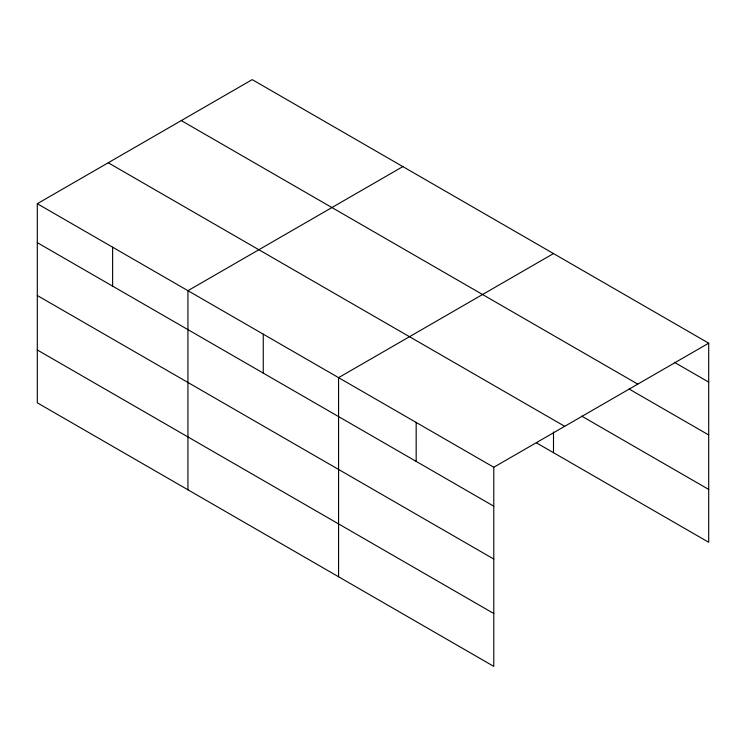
<?xml version="1.0" encoding="UTF-8"?>
<svg xmlns="http://www.w3.org/2000/svg" width="746" height="746" viewBox="0 0 746 746"><rect width="100%" height="100%" fill="white"/><g stroke="black" fill="none" stroke-linecap="round" stroke-linejoin="round"><path stroke-width="1.12" d="M493.777 559.052L493.777 467.257L37.3 203.714L37.3 402.821L493.777 666.374L493.777 559.052L37.3 295.509M37.3 203.714L252.223 79.626L708.7 343.179L708.7 542.286L536.421 442.826M402.859 166.6L187.936 290.688L187.936 489.796M553.495 253.565L338.572 377.653L338.572 576.761M493.777 467.257L708.7 343.179M674.431 362.332L708.7 382.111M181.297 120.582L637.774 384.125M629.083 389.002L708.7 434.974M581.712 416.119L708.7 489.432M108.226 162.768L564.703 426.311M37.3 242.655L493.777 506.198M37.3 349.967L493.777 613.51M553.495 431.999L553.495 452.682M416.175 422.46L416.175 461.392M263.254 334.171L263.254 373.103M112.618 247.196L112.618 286.138"/></g></svg>
